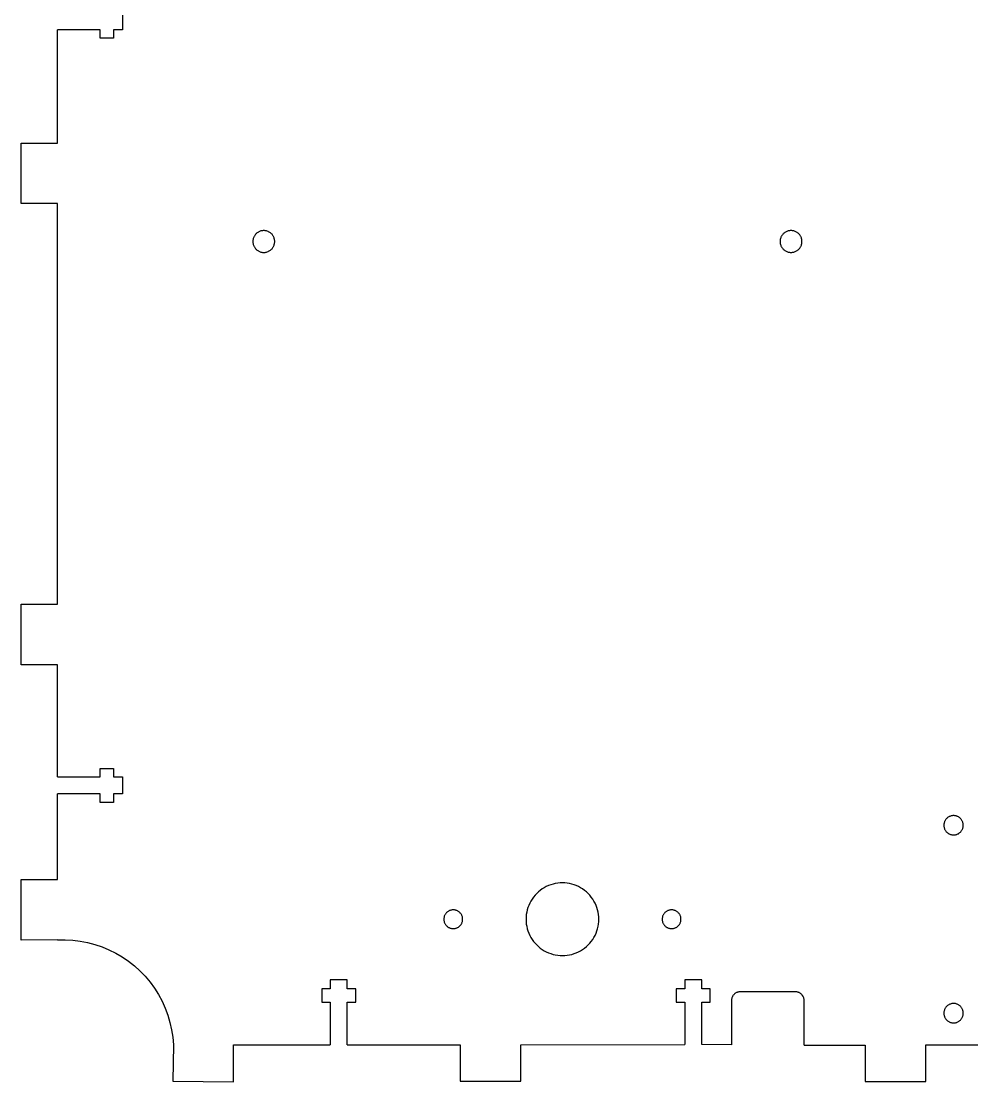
# Model space of a CAD drawing. Header units: metres. Extents: x 1293 to 1656, y -3 to 2553.
# Drawn here: x 1296.8 to 1453.5, y -2.9 to 172.1 of the extents above; entities that cross this region are included whole.
import ezdxf

# ---------------------------------------------------------------- set-up
doc = ezdxf.new("R2010")
doc.units = ezdxf.units.M

msp = doc.modelspace()

# ---------------------------------------------------------------- linework, layer by layer
at = {"layer": '6mm'}
for p, q in [((1313.48, 173.47), (1313.47, 170.67)), ((1302.78, 151.97), (1302.78, 170.67)), ((1309.77, 170.67), (1302.78, 170.67)), ((1309.77, 169.27), (1309.77, 170.67)), ((1313.47, 170.67), (1311.97, 170.67)), ((1311.97, 170.67), (1311.97, 169.27)), ((1311.97, 169.27), (1309.77, 169.27)), ((1296.78, 141.97), (1296.78, 151.97)), ((1296.78, 151.97), (1302.78, 151.97)), ((1302.78, 141.97), (1296.78, 141.97)), ((1302.78, 75.88), (1302.78, 141.97)), ((1335.16, 136.53), (1335.11, 136.42)), ((1335.22, 136.63), (1335.16, 136.53)), ((1335.28, 136.73), (1335.22, 136.63)), ((1335.35, 136.83), (1335.28, 136.73)), ((1335.42, 136.92), (1335.35, 136.83)), ((1335.5, 137), (1335.42, 136.92)), ((1335.59, 137.08), (1335.5, 137)), ((1335.68, 137.16), (1335.59, 137.08)), ((1335.78, 137.23), (1335.68, 137.16)), ((1335.88, 137.29), (1335.78, 137.23)), ((1335.98, 137.34), (1335.88, 137.29)), ((1336.09, 137.39), (1335.98, 137.34)), ((1336.2, 137.43), (1336.09, 137.39)), ((1336.31, 137.47), (1336.2, 137.43)), ((1336.43, 137.49), (1336.31, 137.47)), ((1336.54, 137.51), (1336.43, 137.49)), ((1336.66, 137.53), (1336.54, 137.51)), ((1336.78, 137.53), (1336.66, 137.53)), ((1336.89, 137.53), (1336.78, 137.53)), ((1337.01, 137.51), (1336.89, 137.53)), ((1337.13, 137.49), (1337.01, 137.51)), ((1337.24, 137.47), (1337.13, 137.49)), ((1337.35, 137.43), (1337.24, 137.47)), ((1337.47, 137.39), (1337.35, 137.43)), ((1337.57, 137.34), (1337.47, 137.39)), ((1337.68, 137.29), (1337.57, 137.34)), ((1337.78, 137.23), (1337.68, 137.29)), ((1337.87, 137.16), (1337.78, 137.23)), ((1337.96, 137.08), (1337.87, 137.16)), ((1338.05, 137), (1337.96, 137.08)), ((1338.13, 136.92), (1338.05, 137)), ((1338.2, 136.83), (1338.13, 136.92)), ((1338.27, 136.73), (1338.2, 136.83)), ((1338.34, 136.63), (1338.27, 136.73)), ((1338.39, 136.53), (1338.34, 136.63)), ((1338.44, 136.42), (1338.39, 136.53)), ((1422.09, 136.53), (1422.05, 136.42)), ((1422.15, 136.63), (1422.09, 136.53)), ((1422.21, 136.73), (1422.15, 136.63)), ((1422.28, 136.83), (1422.21, 136.73)), ((1422.36, 136.92), (1422.28, 136.83)), ((1422.44, 137), (1422.36, 136.92)), ((1422.52, 137.08), (1422.44, 137)), ((1422.61, 137.16), (1422.52, 137.08)), ((1422.71, 137.23), (1422.61, 137.16)), ((1422.81, 137.29), (1422.71, 137.23)), ((1422.91, 137.34), (1422.81, 137.29)), ((1423.02, 137.39), (1422.91, 137.34)), ((1423.13, 137.43), (1423.02, 137.39)), ((1423.24, 137.47), (1423.13, 137.43)), ((1423.36, 137.5), (1423.24, 137.47)), ((1423.47, 137.51), (1423.36, 137.5)), ((1423.59, 137.53), (1423.47, 137.51)), ((1423.71, 137.53), (1423.59, 137.53)), ((1423.83, 137.53), (1423.71, 137.53)), ((1423.94, 137.51), (1423.83, 137.53)), ((1424.06, 137.5), (1423.94, 137.51)), ((1424.17, 137.47), (1424.06, 137.5)), ((1424.29, 137.43), (1424.17, 137.47)), ((1424.4, 137.39), (1424.29, 137.43)), ((1424.5, 137.34), (1424.4, 137.39)), ((1424.61, 137.29), (1424.5, 137.34)), ((1424.71, 137.23), (1424.61, 137.29)), ((1424.8, 137.16), (1424.71, 137.23)), ((1424.9, 137.08), (1424.8, 137.16)), ((1424.98, 137), (1424.9, 137.08)), ((1425.06, 136.92), (1424.98, 137)), ((1425.14, 136.83), (1425.06, 136.92)), ((1425.2, 136.73), (1425.14, 136.83)), ((1425.27, 136.63), (1425.2, 136.73)), ((1425.32, 136.53), (1425.27, 136.63)), ((1425.37, 136.42), (1425.32, 136.53)), ((1334.99, 135.96), (1334.98, 135.85)), ((1334.98, 135.85), (1334.98, 135.73)), ((1334.98, 135.73), (1334.98, 135.61)), ((1334.98, 135.61), (1334.99, 135.49)), ((1335.01, 136.08), (1334.99, 135.96)), ((1334.99, 135.49), (1335.01, 135.38)), ((1335.04, 136.2), (1335.01, 136.08)), ((1335.01, 135.38), (1335.04, 135.26)), ((1335.07, 136.31), (1335.04, 136.2)), ((1335.04, 135.26), (1335.07, 135.15)), ((1335.11, 136.42), (1335.07, 136.31)), ((1335.07, 135.15), (1335.11, 135.04)), ((1335.11, 135.04), (1335.16, 134.93)), ((1335.16, 134.93), (1335.22, 134.83)), ((1335.22, 134.83), (1335.28, 134.73)), ((1335.28, 134.73), (1335.35, 134.63)), ((1338.2, 134.63), (1338.27, 134.73)), ((1338.27, 134.73), (1338.34, 134.83)), ((1338.34, 134.83), (1338.39, 134.93)), ((1338.39, 134.93), (1338.44, 135.04)), ((1338.48, 136.31), (1338.44, 136.42)), ((1338.44, 135.04), (1338.48, 135.15)), ((1338.51, 136.2), (1338.48, 136.31)), ((1338.48, 135.15), (1338.51, 135.26)), ((1338.54, 136.08), (1338.51, 136.2)), ((1338.51, 135.26), (1338.54, 135.38)), ((1338.56, 135.96), (1338.54, 136.08)), ((1338.54, 135.38), (1338.56, 135.49)), ((1338.57, 135.85), (1338.56, 135.96)), ((1338.56, 135.49), (1338.57, 135.61)), ((1338.58, 135.73), (1338.57, 135.85)), ((1338.57, 135.61), (1338.58, 135.73)), ((1421.92, 135.97), (1421.91, 135.85)), ((1421.91, 135.85), (1421.91, 135.73)), ((1421.91, 135.73), (1421.91, 135.61)), ((1421.91, 135.61), (1421.92, 135.5)), ((1421.94, 136.08), (1421.92, 135.97)), ((1421.92, 135.5), (1421.94, 135.38)), ((1421.97, 136.2), (1421.94, 136.08)), ((1421.94, 135.38), (1421.97, 135.26)), ((1422, 136.31), (1421.97, 136.2)), ((1421.97, 135.26), (1422, 135.15)), ((1422.05, 136.42), (1422, 136.31)), ((1422, 135.15), (1422.05, 135.04)), ((1422.05, 135.04), (1422.09, 134.93)), ((1422.09, 134.93), (1422.15, 134.83)), ((1422.15, 134.83), (1422.21, 134.73)), ((1422.21, 134.73), (1422.28, 134.63)), ((1425.14, 134.63), (1425.2, 134.73)), ((1425.2, 134.73), (1425.27, 134.83)), ((1425.27, 134.83), (1425.32, 134.93)), ((1425.32, 134.93), (1425.37, 135.04)), ((1425.41, 136.31), (1425.37, 136.42)), ((1425.37, 135.04), (1425.41, 135.15)), ((1425.45, 136.2), (1425.41, 136.31)), ((1425.41, 135.15), (1425.45, 135.26)), ((1425.47, 136.08), (1425.45, 136.2)), ((1425.45, 135.26), (1425.47, 135.38)), ((1425.49, 135.97), (1425.47, 136.08)), ((1425.47, 135.38), (1425.49, 135.5)), ((1425.5, 135.85), (1425.49, 135.97)), ((1425.49, 135.5), (1425.5, 135.61)), ((1425.51, 135.73), (1425.5, 135.85)), ((1425.5, 135.61), (1425.51, 135.73)), ((1335.35, 134.63), (1335.42, 134.54)), ((1335.42, 134.54), (1335.5, 134.46)), ((1335.5, 134.46), (1335.59, 134.38)), ((1335.59, 134.38), (1335.68, 134.3)), ((1335.68, 134.3), (1335.78, 134.23)), ((1335.78, 134.23), (1335.88, 134.17)), ((1335.88, 134.17), (1335.98, 134.12)), ((1335.98, 134.12), (1336.09, 134.07)), ((1336.09, 134.07), (1336.2, 134.03)), ((1336.2, 134.03), (1336.31, 133.99)), ((1336.31, 133.99), (1336.43, 133.96)), ((1336.43, 133.96), (1336.54, 133.94)), ((1336.54, 133.94), (1336.66, 133.93)), ((1336.66, 133.93), (1336.78, 133.93)), ((1336.78, 133.93), (1336.89, 133.93)), ((1336.89, 133.93), (1337.01, 133.94)), ((1337.01, 133.94), (1337.13, 133.96)), ((1337.13, 133.96), (1337.24, 133.99)), ((1337.24, 133.99), (1337.35, 134.03)), ((1337.35, 134.03), (1337.47, 134.07)), ((1337.47, 134.07), (1337.57, 134.12)), ((1337.57, 134.12), (1337.68, 134.17)), ((1337.68, 134.17), (1337.78, 134.23)), ((1337.78, 134.23), (1337.87, 134.3)), ((1337.87, 134.3), (1337.96, 134.38)), ((1337.96, 134.38), (1338.05, 134.46)), ((1338.05, 134.46), (1338.13, 134.54)), ((1338.13, 134.54), (1338.2, 134.63)), ((1422.28, 134.63), (1422.36, 134.54)), ((1422.36, 134.54), (1422.44, 134.46)), ((1422.44, 134.46), (1422.52, 134.38)), ((1422.52, 134.38), (1422.61, 134.3)), ((1422.61, 134.3), (1422.71, 134.23)), ((1422.71, 134.23), (1422.81, 134.17)), ((1422.81, 134.17), (1422.91, 134.12)), ((1422.91, 134.12), (1423.02, 134.07)), ((1423.02, 134.07), (1423.13, 134.03)), ((1423.13, 134.03), (1423.24, 133.99)), ((1423.24, 133.99), (1423.36, 133.96)), ((1423.36, 133.96), (1423.47, 133.95)), ((1423.47, 133.95), (1423.59, 133.93)), ((1423.59, 133.93), (1423.71, 133.93)), ((1423.71, 133.93), (1423.83, 133.93)), ((1423.83, 133.93), (1423.94, 133.95)), ((1423.94, 133.95), (1424.06, 133.96)), ((1424.06, 133.96), (1424.17, 133.99)), ((1424.17, 133.99), (1424.29, 134.03)), ((1424.29, 134.03), (1424.4, 134.07)), ((1424.4, 134.07), (1424.5, 134.12)), ((1424.5, 134.12), (1424.61, 134.17)), ((1424.61, 134.17), (1424.71, 134.23)), ((1424.71, 134.23), (1424.8, 134.3)), ((1424.8, 134.3), (1424.9, 134.38)), ((1424.9, 134.38), (1424.98, 134.46)), ((1424.98, 134.46), (1425.06, 134.54)), ((1425.06, 134.54), (1425.14, 134.63)), ((1296.78, 75.88), (1302.78, 75.88)), ((1296.78, 65.88), (1296.78, 75.88)), ((1302.78, 65.88), (1296.78, 65.88)), ((1302.78, 47.41), (1302.78, 65.88)), ((1302.78, 47.41), (1309.78, 47.41)), ((1309.78, 48.81), (1311.98, 48.81)), ((1309.78, 47.41), (1309.78, 48.81)), ((1311.98, 48.81), (1311.98, 47.41)), ((1311.98, 47.41), (1313.48, 47.41)), ((1313.48, 47.41), (1313.47, 44.61)), ((1309.77, 44.61), (1302.78, 44.6)), ((1302.78, 30.5), (1302.78, 44.6)), ((1309.77, 43.21), (1309.77, 44.61)), ((1313.47, 44.61), (1311.97, 44.61)), ((1311.97, 44.61), (1311.97, 43.21)), ((1311.97, 43.21), (1309.77, 43.21)), ((1449.18, 40.32), (1449.12, 40.23)), ((1449.24, 40.4), (1449.18, 40.32)), ((1449.31, 40.48), (1449.24, 40.4)), ((1449.38, 40.56), (1449.31, 40.48)), ((1449.45, 40.63), (1449.38, 40.56)), ((1449.53, 40.7), (1449.45, 40.63)), ((1449.62, 40.76), (1449.53, 40.7)), ((1449.71, 40.81), (1449.62, 40.76)), ((1449.8, 40.86), (1449.71, 40.81)), ((1449.9, 40.9), (1449.8, 40.86)), ((1449.99, 40.94), (1449.9, 40.9)), ((1450.09, 40.97), (1449.99, 40.94)), ((1450.2, 41), (1450.09, 40.97)), ((1450.3, 41.01), (1450.2, 41)), ((1450.4, 41.02), (1450.3, 41.01)), ((1450.51, 41.03), (1450.4, 41.02)), ((1450.61, 41.02), (1450.51, 41.03)), ((1450.72, 41.01), (1450.61, 41.02)), ((1450.82, 41), (1450.72, 41.01)), ((1450.92, 40.97), (1450.82, 41)), ((1451.02, 40.94), (1450.92, 40.97)), ((1451.12, 40.9), (1451.02, 40.94)), ((1451.22, 40.86), (1451.12, 40.9)), ((1451.31, 40.81), (1451.22, 40.86)), ((1451.4, 40.76), (1451.31, 40.81)), ((1451.48, 40.7), (1451.4, 40.76)), ((1451.56, 40.63), (1451.48, 40.7)), ((1451.64, 40.56), (1451.56, 40.63)), ((1451.71, 40.48), (1451.64, 40.56)), ((1451.78, 40.4), (1451.71, 40.48)), ((1451.84, 40.32), (1451.78, 40.4)), ((1451.89, 40.23), (1451.84, 40.32)), ((1448.92, 39.64), (1448.91, 39.53)), ((1448.91, 39.53), (1448.91, 39.43)), ((1448.91, 39.43), (1448.91, 39.32)), ((1448.91, 39.32), (1448.92, 39.22)), ((1448.94, 39.74), (1448.92, 39.64)), ((1448.92, 39.22), (1448.94, 39.11)), ((1448.96, 39.84), (1448.94, 39.74)), ((1448.94, 39.11), (1448.96, 39.01)), ((1448.99, 39.94), (1448.96, 39.84)), ((1448.96, 39.01), (1448.99, 38.91)), ((1449.03, 40.04), (1448.99, 39.94)), ((1448.99, 38.91), (1449.03, 38.81)), ((1449.07, 40.13), (1449.03, 40.04)), ((1449.03, 38.81), (1449.07, 38.72)), ((1449.12, 40.23), (1449.07, 40.13)), ((1449.07, 38.72), (1449.12, 38.63)), ((1449.12, 38.63), (1449.18, 38.54)), ((1449.18, 38.54), (1449.24, 38.45)), ((1451.78, 38.45), (1451.84, 38.54)), ((1451.84, 38.54), (1451.89, 38.63)), ((1451.94, 40.13), (1451.89, 40.23)), ((1451.89, 38.63), (1451.94, 38.72)), ((1451.99, 40.04), (1451.94, 40.13)), ((1451.94, 38.72), (1451.99, 38.81)), ((1452.02, 39.94), (1451.99, 40.04)), ((1451.99, 38.81), (1452.02, 38.91)), ((1452.05, 39.84), (1452.02, 39.94)), ((1452.02, 38.91), (1452.05, 39.01)), ((1452.08, 39.74), (1452.05, 39.84)), ((1452.05, 39.01), (1452.08, 39.11)), ((1452.09, 39.64), (1452.08, 39.74)), ((1452.08, 39.11), (1452.09, 39.22)), ((1452.11, 39.53), (1452.09, 39.64)), ((1452.09, 39.22), (1452.11, 39.32)), ((1452.11, 39.43), (1452.11, 39.53)), ((1452.11, 39.32), (1452.11, 39.43)), ((1449.24, 38.45), (1449.31, 38.37)), ((1449.31, 38.37), (1449.38, 38.3)), ((1449.38, 38.3), (1449.45, 38.22)), ((1449.45, 38.22), (1449.53, 38.16)), ((1449.53, 38.16), (1449.62, 38.1)), ((1449.62, 38.1), (1449.71, 38.04)), ((1449.71, 38.04), (1449.8, 37.99)), ((1449.8, 37.99), (1449.9, 37.95)), ((1449.9, 37.95), (1449.99, 37.91)), ((1449.99, 37.91), (1450.09, 37.88)), ((1450.09, 37.88), (1450.2, 37.86)), ((1450.2, 37.86), (1450.3, 37.84)), ((1450.3, 37.84), (1450.4, 37.83)), ((1450.4, 37.83), (1450.51, 37.83)), ((1450.51, 37.83), (1450.61, 37.83)), ((1450.61, 37.83), (1450.72, 37.84)), ((1450.72, 37.84), (1450.82, 37.86)), ((1450.82, 37.86), (1450.92, 37.88)), ((1450.92, 37.88), (1451.02, 37.91)), ((1451.02, 37.91), (1451.12, 37.95)), ((1451.12, 37.95), (1451.22, 37.99)), ((1451.22, 37.99), (1451.31, 38.04)), ((1451.31, 38.04), (1451.4, 38.1)), ((1451.4, 38.1), (1451.48, 38.16)), ((1451.48, 38.16), (1451.56, 38.22)), ((1451.56, 38.22), (1451.64, 38.3)), ((1451.64, 38.3), (1451.71, 38.37)), ((1451.71, 38.37), (1451.78, 38.45)), ((1296.78, 30.5), (1302.78, 30.5)), ((1296.78, 20.5), (1296.78, 30.5)), ((1384.84, 29.81), (1384.46, 29.72)), ((1385.23, 29.88), (1384.84, 29.81)), ((1385.62, 29.91), (1385.23, 29.88)), ((1386.01, 29.93), (1385.62, 29.91)), ((1386.4, 29.91), (1386.01, 29.93)), ((1386.79, 29.88), (1386.4, 29.91)), ((1387.18, 29.81), (1386.79, 29.88)), ((1387.56, 29.72), (1387.18, 29.81)), ((1381.77, 28.17), (1381.5, 27.88)), ((1382.05, 28.44), (1381.77, 28.17)), ((1382.36, 28.69), (1382.05, 28.44)), ((1382.68, 28.92), (1382.36, 28.69)), ((1383.01, 29.12), (1382.68, 28.92)), ((1383.35, 29.31), (1383.01, 29.12)), ((1383.71, 29.47), (1383.35, 29.31)), ((1384.08, 29.61), (1383.71, 29.47)), ((1384.46, 29.72), (1384.08, 29.61)), ((1387.94, 29.61), (1387.56, 29.72)), ((1388.3, 29.47), (1387.94, 29.61)), ((1388.66, 29.31), (1388.3, 29.47)), ((1389.01, 29.12), (1388.66, 29.31)), ((1389.34, 28.92), (1389.01, 29.12)), ((1389.66, 28.69), (1389.34, 28.92)), ((1389.96, 28.44), (1389.66, 28.69)), ((1390.25, 28.17), (1389.96, 28.44)), ((1390.52, 27.88), (1390.25, 28.17)), ((1380.63, 26.58), (1380.47, 26.22)), ((1380.81, 26.93), (1380.63, 26.58)), ((1381.02, 27.26), (1380.81, 26.93)), ((1381.25, 27.58), (1381.02, 27.26)), ((1381.5, 27.88), (1381.25, 27.58)), ((1390.77, 27.58), (1390.52, 27.88)), ((1391, 27.26), (1390.77, 27.58)), ((1391.2, 26.93), (1391, 27.26)), ((1391.39, 26.58), (1391.2, 26.93)), ((1391.55, 26.22), (1391.39, 26.58)), ((1366.58, 24.52), (1366.54, 24.42)), ((1366.62, 24.61), (1366.58, 24.52)), ((1366.67, 24.7), (1366.62, 24.61)), ((1366.72, 24.79), (1366.67, 24.7)), ((1366.78, 24.87), (1366.72, 24.79)), ((1366.84, 24.95), (1366.78, 24.87)), ((1366.91, 25.02), (1366.84, 24.95)), ((1366.99, 25.09), (1366.91, 25.02)), ((1367.07, 25.16), (1366.99, 25.09)), ((1367.15, 25.22), (1367.07, 25.16)), ((1367.23, 25.27), (1367.15, 25.22)), ((1367.32, 25.32), (1367.23, 25.27)), ((1367.42, 25.36), (1367.32, 25.32)), ((1367.51, 25.39), (1367.42, 25.36)), ((1367.61, 25.42), (1367.51, 25.39)), ((1367.71, 25.45), (1367.61, 25.42)), ((1367.81, 25.46), (1367.71, 25.45)), ((1367.91, 25.47), (1367.81, 25.46)), ((1368.01, 25.48), (1367.91, 25.47)), ((1368.11, 25.47), (1368.01, 25.48)), ((1368.21, 25.46), (1368.11, 25.47)), ((1368.31, 25.45), (1368.21, 25.46)), ((1368.41, 25.42), (1368.31, 25.45)), ((1368.51, 25.39), (1368.41, 25.42)), ((1368.6, 25.36), (1368.51, 25.39)), ((1368.69, 25.32), (1368.6, 25.36)), ((1368.78, 25.27), (1368.69, 25.32)), ((1368.87, 25.22), (1368.78, 25.27)), ((1368.95, 25.16), (1368.87, 25.22)), ((1369.03, 25.09), (1368.95, 25.16)), ((1369.1, 25.02), (1369.03, 25.09)), ((1369.17, 24.95), (1369.1, 25.02)), ((1369.24, 24.87), (1369.17, 24.95)), ((1369.3, 24.79), (1369.24, 24.87)), ((1369.35, 24.7), (1369.3, 24.79)), ((1369.4, 24.61), (1369.35, 24.7)), ((1369.44, 24.52), (1369.4, 24.61)), ((1369.48, 24.42), (1369.44, 24.52)), ((1380.06, 24.71), (1380.02, 24.32)), ((1380.12, 25.1), (1380.06, 24.71)), ((1380.21, 25.48), (1380.12, 25.1)), ((1380.33, 25.86), (1380.21, 25.48)), ((1380.47, 26.22), (1380.33, 25.86)), ((1391.69, 25.86), (1391.55, 26.22)), ((1391.8, 25.48), (1391.69, 25.86)), ((1391.89, 25.1), (1391.8, 25.48)), ((1391.96, 24.71), (1391.89, 25.1)), ((1392, 24.32), (1391.96, 24.71)), ((1402.58, 24.52), (1402.54, 24.42)), ((1402.62, 24.61), (1402.58, 24.52)), ((1402.67, 24.7), (1402.62, 24.61)), ((1402.72, 24.79), (1402.67, 24.7)), ((1402.78, 24.87), (1402.72, 24.79)), ((1402.84, 24.95), (1402.78, 24.87)), ((1402.91, 25.02), (1402.84, 24.95)), ((1402.99, 25.09), (1402.91, 25.02)), ((1403.07, 25.16), (1402.99, 25.09)), ((1403.15, 25.22), (1403.07, 25.16)), ((1403.23, 25.27), (1403.15, 25.22)), ((1403.32, 25.32), (1403.23, 25.27)), ((1403.42, 25.36), (1403.32, 25.32)), ((1403.51, 25.39), (1403.42, 25.36)), ((1403.61, 25.42), (1403.51, 25.39)), ((1403.71, 25.45), (1403.61, 25.42)), ((1403.81, 25.46), (1403.71, 25.45)), ((1403.91, 25.47), (1403.81, 25.46)), ((1404.01, 25.48), (1403.91, 25.47)), ((1404.11, 25.47), (1404.01, 25.48)), ((1404.21, 25.46), (1404.11, 25.47)), ((1404.31, 25.45), (1404.21, 25.46)), ((1404.41, 25.42), (1404.31, 25.45)), ((1404.51, 25.39), (1404.41, 25.42)), ((1404.6, 25.36), (1404.51, 25.39)), ((1404.69, 25.32), (1404.6, 25.36)), ((1404.78, 25.27), (1404.69, 25.32)), ((1404.87, 25.22), (1404.78, 25.27)), ((1404.95, 25.16), (1404.87, 25.22)), ((1405.03, 25.09), (1404.95, 25.16)), ((1405.1, 25.02), (1405.03, 25.09)), ((1405.17, 24.95), (1405.1, 25.02)), ((1405.24, 24.87), (1405.17, 24.95)), ((1405.3, 24.79), (1405.24, 24.87)), ((1405.35, 24.7), (1405.3, 24.79)), ((1405.4, 24.61), (1405.35, 24.7)), ((1405.44, 24.52), (1405.4, 24.61)), ((1405.48, 24.42), (1405.44, 24.52)), ((1366.47, 24.13), (1366.46, 24.03)), ((1366.46, 24.03), (1366.46, 23.93)), ((1366.46, 23.93), (1366.46, 23.83)), ((1366.46, 23.83), (1366.47, 23.72)), ((1366.49, 24.23), (1366.47, 24.13)), ((1366.47, 23.72), (1366.49, 23.62)), ((1366.51, 24.33), (1366.49, 24.23)), ((1366.49, 23.62), (1366.51, 23.53)), ((1366.54, 24.42), (1366.51, 24.33)), ((1366.51, 23.53), (1366.54, 23.43)), ((1366.54, 23.43), (1366.58, 23.33)), ((1366.58, 23.33), (1366.62, 23.24)), ((1366.62, 23.24), (1366.67, 23.15)), ((1366.67, 23.15), (1366.72, 23.07)), ((1366.72, 23.07), (1366.78, 22.98)), ((1366.78, 22.98), (1366.84, 22.9)), ((1366.84, 22.9), (1366.91, 22.83)), ((1366.91, 22.83), (1366.99, 22.76)), ((1366.99, 22.76), (1367.07, 22.7)), ((1368.95, 22.7), (1369.03, 22.76)), ((1369.03, 22.76), (1369.1, 22.83)), ((1369.1, 22.83), (1369.17, 22.9)), ((1369.17, 22.9), (1369.24, 22.98)), ((1369.24, 22.98), (1369.3, 23.07)), ((1369.3, 23.07), (1369.35, 23.15)), ((1369.35, 23.15), (1369.4, 23.24)), ((1369.4, 23.24), (1369.44, 23.33)), ((1369.44, 23.33), (1369.48, 23.43)), ((1369.51, 24.33), (1369.48, 24.42)), ((1369.48, 23.43), (1369.51, 23.53)), ((1369.53, 24.23), (1369.51, 24.33)), ((1369.51, 23.53), (1369.53, 23.62)), ((1369.55, 24.13), (1369.53, 24.23)), ((1369.53, 23.62), (1369.55, 23.72)), ((1369.56, 24.03), (1369.55, 24.13)), ((1369.55, 23.72), (1369.56, 23.83)), ((1369.56, 23.93), (1369.56, 24.03)), ((1369.56, 23.83), (1369.56, 23.93)), ((1380.02, 24.32), (1380.01, 23.93)), ((1380.01, 23.93), (1380.02, 23.53)), ((1380.02, 23.53), (1380.06, 23.14)), ((1380.06, 23.14), (1380.12, 22.76)), ((1380.12, 22.76), (1380.21, 22.37)), ((1391.8, 22.37), (1391.89, 22.76)), ((1391.89, 22.76), (1391.96, 23.14)), ((1391.96, 23.14), (1392, 23.53)), ((1392.01, 23.93), (1392, 24.32)), ((1392, 23.53), (1392.01, 23.93)), ((1402.47, 24.13), (1402.46, 24.03)), ((1402.46, 24.03), (1402.46, 23.93)), ((1402.46, 23.93), (1402.46, 23.83)), ((1402.46, 23.83), (1402.47, 23.72)), ((1402.49, 24.23), (1402.47, 24.13)), ((1402.47, 23.72), (1402.49, 23.62)), ((1402.51, 24.33), (1402.49, 24.23)), ((1402.49, 23.62), (1402.51, 23.53)), ((1402.54, 24.42), (1402.51, 24.33)), ((1402.51, 23.53), (1402.54, 23.43)), ((1402.54, 23.43), (1402.58, 23.33)), ((1402.58, 23.33), (1402.62, 23.24)), ((1402.62, 23.24), (1402.67, 23.15)), ((1402.67, 23.15), (1402.72, 23.07)), ((1402.72, 23.07), (1402.78, 22.98)), ((1402.78, 22.98), (1402.84, 22.9)), ((1402.84, 22.9), (1402.91, 22.83)), ((1402.91, 22.83), (1402.99, 22.76)), ((1402.99, 22.76), (1403.07, 22.7)), ((1404.95, 22.7), (1405.03, 22.76)), ((1405.03, 22.76), (1405.1, 22.83)), ((1405.1, 22.83), (1405.17, 22.9)), ((1405.17, 22.9), (1405.24, 22.98)), ((1405.24, 22.98), (1405.3, 23.07)), ((1405.3, 23.07), (1405.35, 23.15)), ((1405.35, 23.15), (1405.4, 23.24)), ((1405.4, 23.24), (1405.44, 23.33)), ((1405.44, 23.33), (1405.48, 23.43)), ((1405.51, 24.33), (1405.48, 24.42)), ((1405.48, 23.43), (1405.51, 23.53)), ((1405.53, 24.23), (1405.51, 24.33)), ((1405.51, 23.53), (1405.53, 23.62)), ((1405.55, 24.13), (1405.53, 24.23)), ((1405.53, 23.62), (1405.55, 23.72)), ((1405.56, 24.03), (1405.55, 24.13)), ((1405.55, 23.72), (1405.56, 23.83)), ((1405.56, 23.93), (1405.56, 24.03)), ((1405.56, 23.83), (1405.56, 23.93)), ((1367.07, 22.7), (1367.15, 22.64)), ((1367.15, 22.64), (1367.23, 22.58)), ((1367.23, 22.58), (1367.32, 22.54)), ((1367.32, 22.54), (1367.42, 22.49)), ((1367.42, 22.49), (1367.51, 22.46)), ((1367.51, 22.46), (1367.61, 22.43)), ((1367.61, 22.43), (1367.71, 22.41)), ((1367.71, 22.41), (1367.81, 22.39)), ((1367.81, 22.39), (1367.91, 22.38)), ((1367.91, 22.38), (1368.01, 22.38)), ((1368.01, 22.38), (1368.11, 22.38)), ((1368.11, 22.38), (1368.21, 22.39)), ((1368.21, 22.39), (1368.31, 22.41)), ((1368.31, 22.41), (1368.41, 22.43)), ((1368.41, 22.43), (1368.51, 22.46)), ((1368.51, 22.46), (1368.6, 22.49)), ((1368.6, 22.49), (1368.69, 22.54)), ((1368.69, 22.54), (1368.78, 22.58)), ((1368.78, 22.58), (1368.87, 22.64)), ((1368.87, 22.64), (1368.95, 22.7)), ((1380.21, 22.37), (1380.33, 22)), ((1380.33, 22), (1380.47, 21.63)), ((1380.47, 21.63), (1380.63, 21.27)), ((1380.63, 21.27), (1380.81, 20.93)), ((1391.2, 20.93), (1391.39, 21.27)), ((1391.39, 21.27), (1391.55, 21.63)), ((1391.55, 21.63), (1391.69, 22)), ((1391.69, 22), (1391.8, 22.37)), ((1403.07, 22.7), (1403.15, 22.64)), ((1403.15, 22.64), (1403.23, 22.58)), ((1403.23, 22.58), (1403.32, 22.54)), ((1403.32, 22.54), (1403.42, 22.49)), ((1403.42, 22.49), (1403.51, 22.46)), ((1403.51, 22.46), (1403.61, 22.43)), ((1403.61, 22.43), (1403.71, 22.41)), ((1403.71, 22.41), (1403.81, 22.39)), ((1403.81, 22.39), (1403.91, 22.38)), ((1403.91, 22.38), (1404.01, 22.38)), ((1404.01, 22.38), (1404.11, 22.38)), ((1404.11, 22.38), (1404.21, 22.39)), ((1404.21, 22.39), (1404.31, 22.41)), ((1404.31, 22.41), (1404.41, 22.43)), ((1404.41, 22.43), (1404.51, 22.46)), ((1404.51, 22.46), (1404.6, 22.49)), ((1404.6, 22.49), (1404.69, 22.54)), ((1404.69, 22.54), (1404.78, 22.58)), ((1404.78, 22.58), (1404.87, 22.64)), ((1404.87, 22.64), (1404.95, 22.7)), ((1302.78, 20.52), (1296.78, 20.5)), ((1302.78, 20.52), (1304.02, 20.53)), ((1304.02, 20.53), (1305.26, 20.47)), ((1305.26, 20.47), (1306.49, 20.32)), ((1306.49, 20.32), (1307.72, 20.08)), ((1307.72, 20.08), (1308.92, 19.77)), ((1308.92, 19.77), (1310.1, 19.37)), ((1310.1, 19.37), (1311.24, 18.89)), ((1380.81, 20.93), (1381.02, 20.59)), ((1381.02, 20.59), (1381.25, 20.27)), ((1381.25, 20.27), (1381.5, 19.97)), ((1381.5, 19.97), (1381.77, 19.68)), ((1381.77, 19.68), (1382.05, 19.42)), ((1382.05, 19.42), (1382.36, 19.17)), ((1389.66, 19.17), (1389.96, 19.42)), ((1389.96, 19.42), (1390.25, 19.68)), ((1390.25, 19.68), (1390.52, 19.97)), ((1390.52, 19.97), (1390.77, 20.27)), ((1390.77, 20.27), (1391, 20.59)), ((1391, 20.59), (1391.2, 20.93)), ((1311.24, 18.89), (1312.36, 18.34)), ((1312.36, 18.34), (1313.43, 17.71)), ((1313.43, 17.71), (1314.46, 17.01)), ((1382.36, 19.17), (1382.68, 18.94)), ((1382.68, 18.94), (1383.01, 18.73)), ((1383.01, 18.73), (1383.35, 18.55)), ((1383.35, 18.55), (1383.71, 18.38)), ((1383.71, 18.38), (1384.08, 18.25)), ((1384.08, 18.25), (1384.46, 18.13)), ((1384.46, 18.13), (1384.84, 18.04)), ((1384.84, 18.04), (1385.23, 17.98)), ((1385.23, 17.98), (1385.62, 17.94)), ((1385.62, 17.94), (1386.01, 17.93)), ((1386.01, 17.93), (1386.4, 17.94)), ((1386.4, 17.94), (1386.79, 17.98)), ((1386.79, 17.98), (1387.18, 18.04)), ((1387.18, 18.04), (1387.56, 18.13)), ((1387.56, 18.13), (1387.94, 18.25)), ((1387.94, 18.25), (1388.3, 18.38)), ((1388.3, 18.38), (1388.66, 18.55)), ((1388.66, 18.55), (1389.01, 18.73)), ((1389.01, 18.73), (1389.34, 18.94)), ((1389.34, 18.94), (1389.66, 19.17)), ((1314.46, 17.01), (1315.43, 16.24)), ((1315.43, 16.24), (1316.35, 15.4)), ((1316.35, 15.4), (1317.22, 14.51)), ((1317.22, 14.51), (1318.01, 13.55)), ((1318.01, 13.55), (1318.75, 12.55)), ((1318.75, 12.55), (1319.41, 11.5)), ((1347.73, 12.43), (1346.33, 12.43)), ((1346.33, 12.43), (1346.33, 10.23)), ((1350.53, 13.93), (1347.73, 13.93)), ((1347.73, 13.93), (1347.73, 12.43)), ((1350.53, 12.43), (1350.53, 13.93)), ((1351.93, 12.43), (1350.53, 12.43)), ((1351.93, 10.23), (1351.93, 12.43)), ((1406.18, 12.43), (1404.78, 12.43)), ((1404.78, 12.43), (1404.78, 10.23)), ((1408.98, 13.94), (1406.18, 13.93)), ((1406.18, 13.93), (1406.18, 12.43)), ((1408.98, 12.44), (1408.98, 13.94)), ((1410.38, 12.44), (1408.98, 12.44)), ((1410.38, 10.24), (1410.38, 12.44)), ((1319.41, 11.5), (1320, 10.4)), ((1413.89, 10.67), (1413.88, 10.57)), ((1413.88, 10.57), (1413.88, 10.47)), ((1413.9, 10.76), (1413.89, 10.67)), ((1413.93, 10.86), (1413.9, 10.76)), ((1413.96, 10.95), (1413.93, 10.86)), ((1413.99, 11.05), (1413.96, 10.95)), ((1414.03, 11.14), (1413.99, 11.05)), ((1414.08, 11.22), (1414.03, 11.14)), ((1414.13, 11.31), (1414.08, 11.22)), ((1414.19, 11.39), (1414.13, 11.31)), ((1414.25, 11.46), (1414.19, 11.39)), ((1414.32, 11.53), (1414.25, 11.46)), ((1414.39, 11.6), (1414.32, 11.53)), ((1414.46, 11.66), (1414.39, 11.6)), ((1414.54, 11.72), (1414.46, 11.66)), ((1414.63, 11.77), (1414.54, 11.72)), ((1414.71, 11.82), (1414.63, 11.77)), ((1414.8, 11.86), (1414.71, 11.82)), ((1414.89, 11.89), (1414.8, 11.86)), ((1414.99, 11.92), (1414.89, 11.89)), ((1415.08, 11.94), (1414.99, 11.92)), ((1415.18, 11.96), (1415.08, 11.94)), ((1415.28, 11.97), (1415.18, 11.96)), ((1415.38, 11.97), (1415.28, 11.97)), ((1424.38, 11.97), (1415.38, 11.97)), ((1424.47, 11.97), (1424.38, 11.97)), ((1424.57, 11.96), (1424.47, 11.97)), ((1424.67, 11.94), (1424.57, 11.96)), ((1424.76, 11.92), (1424.67, 11.94)), ((1424.86, 11.89), (1424.76, 11.92)), ((1424.95, 11.86), (1424.86, 11.89)), ((1425.04, 11.82), (1424.95, 11.86)), ((1425.13, 11.77), (1425.04, 11.82)), ((1425.21, 11.72), (1425.13, 11.77)), ((1425.29, 11.66), (1425.21, 11.72)), ((1425.37, 11.6), (1425.29, 11.66)), ((1425.44, 11.53), (1425.37, 11.6)), ((1425.5, 11.46), (1425.44, 11.53)), ((1425.57, 11.39), (1425.5, 11.46)), ((1425.62, 11.31), (1425.57, 11.39)), ((1425.68, 11.22), (1425.62, 11.31)), ((1425.72, 11.14), (1425.68, 11.22)), ((1425.76, 11.05), (1425.72, 11.14)), ((1425.8, 10.95), (1425.76, 11.05)), ((1425.82, 10.86), (1425.8, 10.95)), ((1425.85, 10.76), (1425.82, 10.86)), ((1425.86, 10.67), (1425.85, 10.76)), ((1425.87, 10.57), (1425.86, 10.67)), ((1425.88, 10.47), (1425.87, 10.57)), ((1320, 10.4), (1320.51, 9.27)), ((1320.51, 9.27), (1320.95, 8.1)), ((1346.33, 10.23), (1347.73, 10.23)), ((1347.73, 10.23), (1347.73, 3.23)), ((1350.53, 3.23), (1350.53, 10.23)), ((1350.53, 10.23), (1351.93, 10.23)), ((1404.78, 10.23), (1406.18, 10.23)), ((1406.18, 10.23), (1406.18, 3.24)), ((1408.98, 3.24), (1408.98, 10.24)), ((1408.98, 10.24), (1410.38, 10.24)), ((1413.88, 10.47), (1413.88, 3.23)), ((1425.88, 3.17), (1425.88, 10.47)), ((1448.96, 8.84), (1448.94, 8.74)), ((1448.99, 8.94), (1448.96, 8.84)), ((1449.03, 9.04), (1448.99, 8.94)), ((1449.07, 9.13), (1449.03, 9.04)), ((1449.12, 9.23), (1449.07, 9.13)), ((1449.18, 9.32), (1449.12, 9.23)), ((1449.24, 9.4), (1449.18, 9.32)), ((1449.31, 9.48), (1449.24, 9.4)), ((1449.38, 9.56), (1449.31, 9.48)), ((1449.45, 9.63), (1449.38, 9.56)), ((1449.53, 9.7), (1449.45, 9.63)), ((1449.62, 9.76), (1449.53, 9.7)), ((1449.71, 9.81), (1449.62, 9.76)), ((1449.8, 9.86), (1449.71, 9.81)), ((1449.9, 9.9), (1449.8, 9.86)), ((1449.99, 9.94), (1449.9, 9.9)), ((1450.09, 9.97), (1449.99, 9.94)), ((1450.2, 10), (1450.09, 9.97)), ((1450.3, 10.01), (1450.2, 10)), ((1450.4, 10.02), (1450.3, 10.01)), ((1450.51, 10.03), (1450.4, 10.02)), ((1450.61, 10.02), (1450.51, 10.03)), ((1450.72, 10.01), (1450.61, 10.02)), ((1450.82, 10), (1450.72, 10.01)), ((1450.92, 9.97), (1450.82, 10)), ((1451.02, 9.94), (1450.92, 9.97)), ((1451.12, 9.9), (1451.02, 9.94)), ((1451.22, 9.86), (1451.12, 9.9)), ((1451.31, 9.81), (1451.22, 9.86)), ((1451.4, 9.76), (1451.31, 9.81)), ((1451.48, 9.7), (1451.4, 9.76)), ((1451.56, 9.63), (1451.48, 9.7)), ((1451.64, 9.56), (1451.56, 9.63)), ((1451.71, 9.48), (1451.64, 9.56)), ((1451.78, 9.4), (1451.71, 9.48)), ((1451.84, 9.32), (1451.78, 9.4)), ((1451.89, 9.23), (1451.84, 9.32)), ((1451.94, 9.13), (1451.89, 9.23)), ((1451.99, 9.04), (1451.94, 9.13)), ((1452.02, 8.94), (1451.99, 9.04)), ((1452.05, 8.84), (1452.02, 8.94)), ((1452.08, 8.74), (1452.05, 8.84)), ((1320.95, 8.1), (1321.3, 6.91)), ((1448.92, 8.64), (1448.91, 8.53)), ((1448.91, 8.53), (1448.91, 8.43)), ((1448.91, 8.43), (1448.91, 8.32)), ((1448.91, 8.32), (1448.92, 8.22)), ((1448.94, 8.74), (1448.92, 8.64)), ((1448.92, 8.22), (1448.94, 8.11)), ((1448.94, 8.11), (1448.96, 8.01)), ((1448.96, 8.01), (1448.99, 7.91)), ((1448.99, 7.91), (1449.03, 7.81)), ((1449.03, 7.81), (1449.07, 7.72)), ((1449.07, 7.72), (1449.12, 7.63)), ((1449.12, 7.63), (1449.18, 7.54)), ((1449.18, 7.54), (1449.24, 7.45)), ((1449.24, 7.45), (1449.31, 7.37)), ((1449.31, 7.37), (1449.38, 7.3)), ((1449.38, 7.3), (1449.45, 7.22)), ((1449.45, 7.22), (1449.53, 7.16)), ((1449.53, 7.16), (1449.62, 7.1)), ((1449.62, 7.1), (1449.71, 7.04)), ((1449.71, 7.04), (1449.8, 6.99)), ((1451.22, 6.99), (1451.31, 7.04)), ((1451.31, 7.04), (1451.4, 7.1)), ((1451.4, 7.1), (1451.48, 7.16)), ((1451.48, 7.16), (1451.56, 7.22)), ((1451.56, 7.22), (1451.64, 7.3)), ((1451.64, 7.3), (1451.71, 7.37)), ((1451.71, 7.37), (1451.78, 7.45)), ((1451.78, 7.45), (1451.84, 7.54)), ((1451.84, 7.54), (1451.89, 7.63)), ((1451.89, 7.63), (1451.94, 7.72)), ((1451.94, 7.72), (1451.99, 7.81)), ((1451.99, 7.81), (1452.02, 7.91)), ((1452.02, 7.91), (1452.05, 8.01)), ((1452.05, 8.01), (1452.08, 8.11)), ((1452.09, 8.64), (1452.08, 8.74)), ((1452.08, 8.11), (1452.09, 8.22)), ((1452.11, 8.53), (1452.09, 8.64)), ((1452.09, 8.22), (1452.11, 8.32)), ((1452.11, 8.43), (1452.11, 8.53)), ((1452.11, 8.32), (1452.11, 8.43)), ((1321.3, 6.91), (1321.57, 5.7)), ((1321.57, 5.7), (1321.76, 4.47)), ((1449.8, 6.99), (1449.9, 6.95)), ((1449.9, 6.95), (1449.99, 6.91)), ((1449.99, 6.91), (1450.09, 6.88)), ((1450.09, 6.88), (1450.2, 6.86)), ((1450.2, 6.86), (1450.3, 6.84)), ((1450.3, 6.84), (1450.4, 6.83)), ((1450.4, 6.83), (1450.51, 6.83)), ((1450.51, 6.83), (1450.61, 6.83)), ((1450.61, 6.83), (1450.72, 6.84)), ((1450.72, 6.84), (1450.82, 6.86)), ((1450.82, 6.86), (1450.92, 6.88)), ((1450.92, 6.88), (1451.02, 6.91)), ((1451.02, 6.91), (1451.12, 6.95)), ((1451.12, 6.95), (1451.22, 6.99)), ((1321.76, 4.47), (1321.86, 3.23)), ((1321.86, 3.23), (1321.79, -2.77)), ((1331.79, -2.89), (1331.79, 3.23)), ((1331.79, 3.23), (1347.73, 3.23)), ((1350.53, 3.23), (1369.13, 3.23)), ((1369.13, 3.23), (1369.13, -2.77)), ((1379.13, 3.23), (1406.18, 3.24)), ((1379.13, -2.77), (1379.13, 3.23)), ((1413.88, 3.23), (1408.98, 3.24)), ((1425.88, 3.17), (1435.92, 3.17)), ((1435.92, 3.17), (1435.92, -2.83)), ((1445.92, -2.83), (1445.92, 3.23)), ((1445.92, 3.23), (1485.85, 3.23)), ((1321.79, -2.77), (1331.79, -2.89)), ((1369.13, -2.77), (1379.13, -2.77)), ((1435.92, -2.83), (1445.92, -2.83))]:
    msp.add_line(p, q, dxfattribs=at)

doc.saveas('drawing.dxf')
